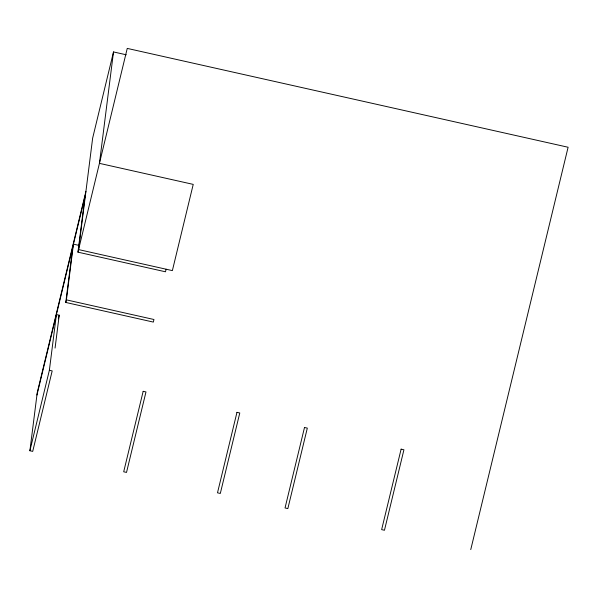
<?xml version="1.0" encoding="UTF-8"?>
<svg xmlns="http://www.w3.org/2000/svg" width="598" height="598" viewBox="0 0 598 598"><rect width="100%" height="100%" fill="white"/><g stroke="black" fill="none" stroke-linecap="round" stroke-linejoin="round"><path stroke-width="0.9" d="M55.068 348.081L59.224 315.198L56.406 314.57L49.372 370.282L52.183 370.91L32.711 451.385L29.9 450.75L37.248 392.565L85.925 191.39M78.854 245.374L73.442 244.156L66.408 299.867L153.948 319.496L153.327 322.083L65.78 302.453L72.814 246.742M166.117 269.205L165.489 271.791L77.949 252.162L84.983 196.45M113.508 51.936L99.432 163.359L193.229 184.386L172.374 270.61L78.57 249.575L92.645 138.153L113.508 51.936L126.26 54.792M36.941 395.039L85.611 193.864M58.342 318.816L59.224 315.198M29.9 450.75L49.372 370.282M65.78 302.453L66.408 299.867M77.949 252.162L127.247 48.401L568.1 147.25L470.753 549.599M143.169 391.316L123.696 471.785L126.514 472.413L145.979 391.944L143.169 391.316M236.965 412.343L217.5 492.812L220.311 493.447L239.783 412.979L236.965 412.343M304.502 427.488L285.037 507.956L287.847 508.592L307.32 428.116L304.502 427.488M401.116 449.15L381.644 529.619L384.462 530.254L403.927 449.778L401.116 449.15"/></g></svg>
